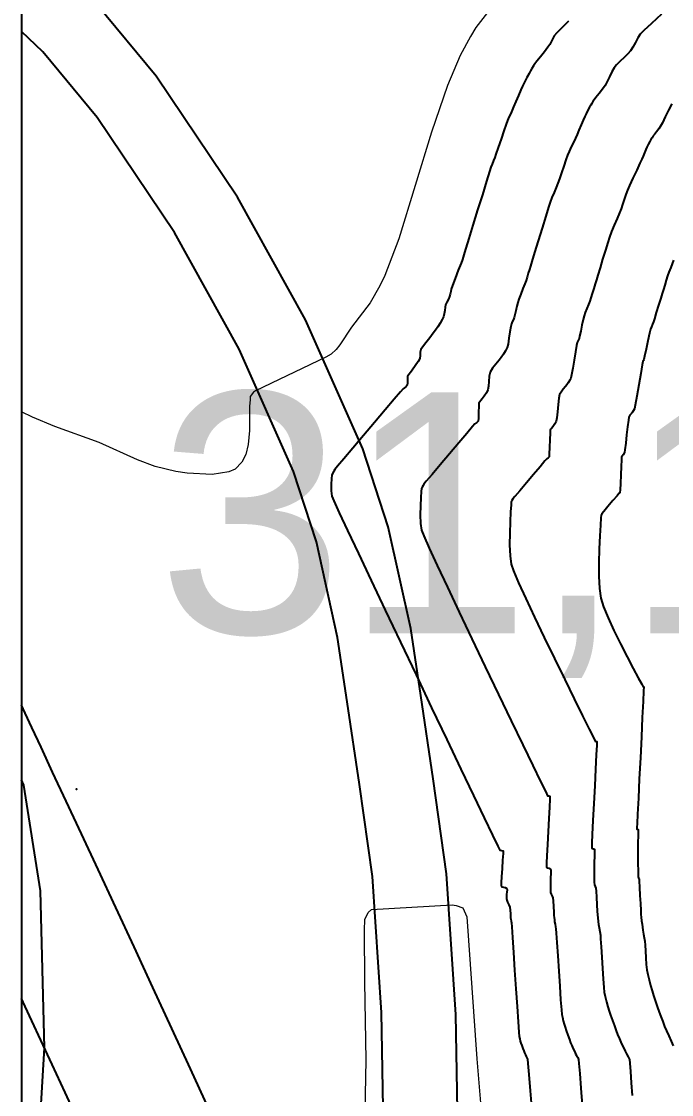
# Model space of a CAD drawing. Extents: x 27 to 849, y 0 to 853.
# Drawn here: x 26.5 to 81.4, y 715.4 to 806 of the extents above; entities that cross this region are included whole.
import ezdxf
from ezdxf.enums import TextEntityAlignment as Align

# ---------------------------------------------------------------- set-up
doc = ezdxf.new("R2010")
doc.units = 0
doc.header["$LTSCALE"] = 2
for name, color, linetype in [('ARQ - PORTAS E ESQUADRIAS 1-50', 2, 'Continuous'), ('Curva 1 m', 5, 'Continuous'), ('Curva Mestra', 1, 'Continuous'), ('REL_Ponto_Cotado_Altimetrico_P', 7, 'Continuous'), ('TRA_Trecho_Rodoviario_L', 7, 'Continuous'), ('TXT - TEXTO 01', 142, 'Continuous')]:
    doc.layers.add(name, color=color, linetype=linetype)
doc.styles.add('ARIAL', font='arial.ttf')

msp = doc.modelspace()

# ---------------------------------------------------------------- linework, layer by layer
at = {"layer": 'ARQ - PORTAS E ESQUADRIAS 1-50', "elevation": 45}
msp.add_lwpolyline([(848.941, 852.522), (26.505, 852.522), (26.505, 7.377), (848.941, 7.377)], close=True, dxfattribs=at)
at = {"layer": 'Curva 1 m', "linetype": 'Continuous', "lineweight": -3}
for points, elevation in [([(72.658, 805.981), (72.143, 805.464), (71.699, 805.012), (71.469, 804.761), (71.343, 804.533), (71.217, 804.258), (71.097, 804.024), (70.932, 803.799), (70.637, 803.417), (70.298, 802.984), (70.005, 802.609), (69.844, 802.399), (69.72, 802.212), (69.583, 801.995), (69.468, 801.802), (69.345, 801.582), (69.154, 801.23), (68.95, 800.843), (68.787, 800.518), (68.644, 800.195), (68.443, 799.719), (68.228, 799.201), (68.042, 798.753), (67.929, 798.485), (67.8, 798.208), (67.65, 797.893), (67.526, 797.614), (67.419, 797.314), (67.223, 796.743), (66.983, 796.037), (66.744, 795.334), (66.552, 794.768), (66.451, 794.478), (66.348, 794.224), (66.227, 793.936), (66.126, 793.682), (66.011, 793.317), (65.753, 792.488), (65.402, 791.351), (65.004, 790.061), (64.608, 788.773), (64.26, 787.643), (64.01, 786.828), (63.903, 786.481), (63.844, 786.288), (63.776, 786.069), (63.714, 785.878), (63.6, 785.574), (63.374, 784.981), (63.11, 784.291), (62.885, 783.697), (62.774, 783.39), (62.728, 783.188), (62.683, 782.956), (62.632, 782.756), (62.536, 782.546), (62.404, 782.288), (62.303, 782.057), (62.263, 781.853), (62.227, 781.577), (62.185, 781.291), (62.127, 781.057), (62.012, 780.816), (61.832, 780.507), (61.634, 780.191), (61.461, 779.928), (61.263, 779.663), (60.957, 779.277), (60.625, 778.858), (60.348, 778.498), (60.208, 778.286), (60.167, 778.052), (60.154, 777.772), (60.116, 777.536), (59.973, 777.282), (59.719, 776.898), (59.466, 776.532), (59.327, 776.334), (59.199, 776.179), (59.092, 776.018), (59.079, 775.804), (59.082, 775.487), (59.059, 775.268), (58.965, 775.162), (58.826, 775.058), (58.707, 774.962), (58.49, 774.711), (57.956, 774.085), (57.197, 773.192), (56.302, 772.137), (55.363, 771.028), (54.468, 769.971), (53.709, 769.073), (53.176, 768.439), (52.96, 768.176), (52.859, 768.022), (52.755, 767.84), (52.687, 767.674), (52.658, 767.402), (52.635, 766.911), (52.638, 766.364), (52.685, 765.924), (52.86, 765.515), (53.322, 764.513), (54.028, 763.004), (54.939, 761.071), (56.014, 758.802), (57.21, 756.281), (58.488, 753.594), (59.806, 750.826), (61.123, 748.063), (62.399, 745.39), (63.592, 742.893), (64.661, 740.658), (65.566, 738.769), (66.265, 737.312), (66.718, 736.372), (66.883, 736.036), (67.023, 736.01), (67.151, 735.983), (67.146, 735.754), (67.113, 735.208), (67.068, 734.501), (67.025, 733.791), (67.002, 733.324), (66.997, 733.086), (67.002, 733), (67.006, 732.983), (67.022, 732.967), (67.07, 732.941), (67.175, 732.914), (67.331, 732.883), (67.462, 732.822), (67.486, 732.684), (67.468, 732.492), (67.452, 732.322), (67.448, 732.161), (67.446, 731.978), (67.461, 731.822), (67.535, 731.649), (67.649, 731.43), (67.73, 731.232), (67.757, 730.977), (67.767, 730.664), (67.771, 730.48), (67.785, 730.345), (67.801, 730.211), (67.826, 730.067), (67.852, 729.912), (67.877, 729.568), (67.937, 728.687), (68.023, 727.423), (68.125, 725.926), (68.232, 724.35), (68.335, 722.848), (68.423, 721.573), (68.487, 720.676), (68.515, 720.31), (68.553, 720.137), (68.605, 719.94), (68.656, 719.769), (68.725, 719.565), (68.816, 719.31), (68.89, 719.115), (68.962, 718.949), (69.046, 718.763), (69.099, 718.647), (69.163, 718.53), (69.22, 718.41), (69.252, 718.053), (69.331, 717.111), (69.445, 715.729), (69.583, 714.054)], 31), ([(80.527, 806.573), (79.663, 805.787), (79.023, 805.195), (78.718, 804.893), (78.516, 804.58), (78.312, 804.192), (78.11, 803.802), (77.912, 803.484), (77.692, 803.237), (77.382, 802.931), (77.041, 802.606), (76.732, 802.298), (76.515, 802.045), (76.322, 801.714), (76.129, 801.305), (75.942, 800.898), (75.77, 800.572), (75.542, 800.252), (75.249, 799.876), (74.98, 799.543), (74.83, 799.353), (74.737, 799.212), (74.635, 799.049), (74.548, 798.905), (74.456, 798.74), (74.313, 798.476), (74.159, 798.185), (74.037, 797.942), (73.909, 797.65), (73.735, 797.232), (73.552, 796.789), (73.394, 796.417), (73.26, 796.127), (73.088, 795.766), (72.903, 795.376), (72.728, 794.999), (72.588, 794.674), (72.447, 794.289), (72.268, 793.765), (72.08, 793.199), (71.909, 792.686), (71.782, 792.323), (71.634, 791.953), (71.455, 791.527), (71.276, 791.1), (71.133, 790.73), (70.997, 790.312), (70.752, 789.527), (70.443, 788.524), (70.115, 787.454), (69.812, 786.465), (69.581, 785.707), (69.465, 785.329), (69.379, 785.05), (69.28, 784.725), (69.178, 784.401), (69.087, 784.123), (68.981, 783.839), (68.82, 783.424), (68.641, 782.965), (68.483, 782.548), (68.382, 782.257), (68.303, 781.94), (68.222, 781.554), (68.15, 781.203), (68.099, 780.99), (68.023, 780.822), (67.926, 780.634), (67.852, 780.465), (67.806, 780.224), (67.734, 779.768), (67.65, 779.231), (67.567, 778.752), (67.5, 778.465), (67.364, 778.186), (67.175, 777.881), (67, 777.619), (66.813, 777.385), (66.531, 777.056), (66.249, 776.701), (66.061, 776.387), (65.984, 776.037), (65.95, 775.6), (65.926, 775.181), (65.877, 774.887), (65.75, 774.643), (65.56, 774.359), (65.381, 774.114), (65.285, 773.986), (65.191, 773.869), (65.109, 773.748), (65.095, 773.498), (65.082, 773.003), (65.066, 772.506), (65.044, 772.248), (64.922, 772.13), (64.779, 772.019), (64.578, 771.785), (64.087, 771.209), (63.404, 770.404), (62.624, 769.485), (61.844, 768.564), (61.16, 767.755), (60.67, 767.172), (60.469, 766.929), (60.394, 766.814), (60.316, 766.677), (60.265, 766.553), (60.241, 766.318), (60.207, 765.795), (60.177, 765.095), (60.166, 764.331), (60.189, 763.613), (60.259, 763.053), (60.451, 762.562), (60.911, 761.533), (61.593, 760.056), (62.454, 758.224), (63.447, 756.129), (64.527, 753.864), (65.65, 751.519), (66.77, 749.188), (67.842, 746.962), (68.822, 744.934), (69.663, 743.195), (70.322, 741.838), (70.752, 740.955), (70.908, 740.637), (71.012, 740.618), (71.11, 740.597), (71.1, 740.336), (71.065, 739.66), (71.013, 738.707), (70.954, 737.614), (70.896, 736.518), (70.849, 735.559), (70.824, 734.981), (70.816, 734.705), (70.817, 734.613), (70.82, 734.597), (70.838, 734.58), (70.904, 734.555), (71.034, 734.528), (71.161, 734.476), (71.177, 734.33), (71.168, 734.052), (71.151, 733.736), (71.141, 733.476), (71.14, 733.225), (71.14, 732.923), (71.145, 732.647), (71.16, 732.476), (71.218, 732.334), (71.301, 732.176), (71.361, 732.034), (71.385, 731.767), (71.41, 731.289), (71.431, 730.807), (71.444, 730.529), (71.46, 730.358), (71.482, 730.163), (71.503, 729.992), (71.535, 729.81), (71.576, 729.588), (71.606, 729.393), (71.631, 729.05), (71.685, 728.242), (71.76, 727.122), (71.844, 725.842), (71.93, 724.557), (72.008, 723.418), (72.069, 722.579), (72.103, 722.192), (72.155, 721.94), (72.229, 721.648), (72.31, 721.358), (72.385, 721.11), (72.48, 720.821), (72.613, 720.445), (72.749, 720.074), (72.853, 719.802), (72.953, 719.567), (73.078, 719.287), (73.195, 719.03), (73.272, 718.866), (73.353, 718.716), (73.448, 718.546), (73.514, 718.392), (73.548, 718.047), (73.618, 717.194), (73.715, 715.977), (73.829, 714.541)], 32), ([(81.379, 799.012), (81.12, 798.494), (80.84, 797.914), (80.595, 797.41), (80.442, 797.119), (80.291, 796.906), (80.095, 796.655), (79.916, 796.433), (79.816, 796.306), (79.72, 796.159), (79.628, 796.008), (79.537, 795.844), (79.402, 795.592), (79.287, 795.366), (79.202, 795.171), (79.086, 794.893), (78.964, 794.597), (78.859, 794.349), (78.703, 794.013), (78.429, 793.431), (78.112, 792.754), (77.827, 792.138), (77.65, 791.735), (77.519, 791.375), (77.378, 790.952), (77.239, 790.529), (77.112, 790.167), (76.974, 789.822), (76.769, 789.334), (76.537, 788.779), (76.314, 788.235), (76.139, 787.777), (75.987, 787.32), (75.781, 786.664), (75.552, 785.916), (75.331, 785.181), (75.145, 784.566), (75.027, 784.177), (74.922, 783.836), (74.796, 783.429), (74.666, 783.011), (74.549, 782.639), (74.46, 782.368), (74.352, 782.08), (74.22, 781.748), (74.09, 781.415), (73.99, 781.124), (73.91, 780.806), (73.807, 780.337), (73.7, 779.837), (73.613, 779.426), (73.566, 779.223), (73.483, 779.048), (73.401, 778.873), (73.355, 778.628), (73.264, 778.088), (73.148, 777.397), (73.03, 776.701), (72.931, 776.145), (72.874, 775.873), (72.782, 775.688), (72.657, 775.484), (72.54, 775.309), (72.415, 775.154), (72.228, 774.936), (72.04, 774.7), (71.914, 774.488), (71.853, 774.176), (71.792, 773.64), (71.734, 773.035), (71.682, 772.515), (71.638, 772.238), (71.511, 772.01), (71.34, 771.765), (71.244, 771.637), (71.182, 771.559), (71.126, 771.479), (71.114, 771.237), (71.092, 770.685), (71.067, 770.028), (71.044, 769.474), (71.028, 769.229), (70.945, 769.151), (70.852, 769.076), (70.685, 768.881), (70.275, 768.399), (69.72, 767.745), (69.115, 767.031), (68.559, 766.374), (68.147, 765.886), (67.978, 765.683), (67.902, 765.56), (67.842, 765.432), (67.821, 765.192), (67.782, 764.597), (67.738, 763.759), (67.707, 762.788), (67.702, 761.794), (67.74, 760.888), (67.834, 760.182), (68.037, 759.608), (68.463, 758.613), (69.068, 757.286), (69.805, 755.718), (70.629, 753.997), (71.492, 752.214), (72.349, 750.458), (73.155, 748.82), (73.862, 747.389), (74.425, 746.255), (74.797, 745.508), (74.933, 745.238), (75.002, 745.225), (75.068, 745.211), (75.054, 744.901), (75.013, 744.075), (74.953, 742.881), (74.882, 741.465), (74.808, 739.974), (74.738, 738.556), (74.68, 737.359), (74.648, 736.658), (74.635, 736.331), (74.632, 736.226), (74.633, 736.211), (74.644, 736.202), (74.687, 736.186), (74.777, 736.164), (74.861, 736.131), (74.865, 735.94), (74.854, 735.519), (74.838, 735.029), (74.83, 734.631), (74.832, 734.239), (74.837, 733.761), (74.846, 733.343), (74.858, 733.131), (74.924, 732.983), (74.992, 732.836), (75.011, 732.591), (75.039, 732.069), (75.071, 731.443), (75.099, 730.888), (75.117, 730.578), (75.141, 730.322), (75.173, 730.029), (75.206, 729.773), (75.253, 729.499), (75.314, 729.168), (75.36, 728.875), (75.384, 728.556), (75.426, 727.895), (75.48, 727.023), (75.54, 726.072), (75.6, 725.176), (75.652, 724.466), (75.692, 724.074), (75.769, 723.695), (75.88, 723.258), (76.002, 722.823), (76.113, 722.451), (76.222, 722.119), (76.373, 721.686), (76.54, 721.221), (76.697, 720.799), (76.816, 720.49), (76.966, 720.137), (77.153, 719.716), (77.329, 719.331), (77.444, 719.084), (77.566, 718.86), (77.708, 718.605), (77.807, 718.374), (77.841, 718.067), (77.895, 717.376), (77.964, 716.427), (78.042, 715.345)], 33), ([(81.539, 785.815), (81.294, 785.211), (81.145, 784.825), (81.037, 784.503), (80.919, 784.126), (80.801, 783.73), (80.688, 783.351), (80.589, 783.025), (80.459, 782.606), (80.275, 782.017), (80.081, 781.397), (79.92, 780.883), (79.833, 780.614), (79.758, 780.416), (79.669, 780.191), (79.598, 779.992), (79.521, 779.666), (79.38, 779.034), (79.221, 778.312), (79.09, 777.715), (79.032, 777.456), (78.991, 777.369), (78.95, 777.282), (78.897, 776.981), (78.77, 776.25), (78.606, 775.301), (78.44, 774.348), (78.308, 773.603), (78.247, 773.282), (78.17, 773.137), (78.08, 772.999), (77.989, 772.889), (77.86, 772.734), (77.767, 772.589), (77.724, 772.33), (77.656, 771.776), (77.576, 771.076), (77.498, 770.378), (77.434, 769.833), (77.399, 769.589), (77.29, 769.408), (77.202, 769.288), (77.143, 769.209), (77.133, 768.985), (77.109, 768.43), (77.079, 767.71), (77.048, 766.99), (77.024, 766.434), (77.013, 766.209), (76.97, 766.171), (76.925, 766.133), (76.773, 765.955), (76.418, 765.536), (75.995, 765.037), (75.64, 764.617), (75.488, 764.436), (75.452, 764.374), (75.42, 764.311), (75.402, 764.078), (75.36, 763.46), (75.309, 762.557), (75.263, 761.471), (75.236, 760.301), (75.242, 759.151), (75.295, 758.12), (75.409, 757.311), (75.636, 756.587), (76.017, 755.652), (76.506, 754.585), (77.052, 753.465), (77.609, 752.371), (78.126, 751.383), (78.556, 750.578), (78.849, 750.037), (78.959, 749.839), (79.026, 749.826), (79.01, 749.489), (78.965, 748.577), (78.9, 747.234), (78.821, 745.603), (78.734, 743.828), (78.648, 742.052), (78.569, 740.421), (78.504, 739.076), (78.467, 738.305), (78.451, 737.951), (78.446, 737.84), (78.446, 737.826), (78.45, 737.823), (78.472, 737.815), (78.519, 737.801), (78.56, 737.785), (78.558, 737.626), (78.548, 737.231), (78.535, 736.717), (78.524, 736.197), (78.519, 735.785), (78.522, 735.375), (78.531, 734.857), (78.541, 734.345), (78.55, 733.95), (78.556, 733.785), (78.589, 733.712), (78.623, 733.638), (78.636, 733.428), (78.663, 732.912), (78.7, 732.233), (78.737, 731.531), (78.77, 730.949), (78.79, 730.628), (78.813, 730.379), (78.843, 730.09), (78.876, 729.802), (78.908, 729.555), (78.952, 729.293), (79.012, 728.969), (79.071, 728.639), (79.114, 728.357), (79.137, 728.04), (79.162, 727.542), (79.192, 726.962), (79.23, 726.4), (79.28, 725.956), (79.358, 725.561), (79.469, 725.105), (79.596, 724.63), (79.725, 724.179), (79.842, 723.791), (79.987, 723.35), (80.189, 722.771), (80.412, 722.152), (80.62, 721.589), (80.779, 721.177), (80.933, 720.812), (81.127, 720.372), (81.328, 719.927), (81.502, 719.547)], 34), ([(42.292, 714.271), (40.763, 717.597), (39.189, 721.011), (37.595, 724.456), (36.01, 727.876), (34.458, 731.215), (32.968, 734.417), (31.566, 737.425), (30.279, 740.185), (29.134, 742.639), (28.157, 744.732), (27.375, 746.407), (26.816, 747.608), (26.505, 748.28)], 31), ([(31.416, 712.984), (30.196, 715.603), (29.095, 717.964), (28.143, 720.003), (27.374, 721.653), (26.817, 722.847), (26.505, 723.522)], 32)]:
    msp.add_lwpolyline(points, dxfattribs=dict(at, elevation=elevation))
at = {"layer": 'Curva Mestra', "lineweight": 0, "elevation": 30}
for points in [[(66.424, 807.477), (64.858, 805.445), (64.388, 804.699), (63.536, 803.094), (62.464, 800.553), (61.12, 796.634), (58.341, 787.633), (57.166, 784.523), (56.754, 783.648), (55.921, 782.238), (54.355, 780.185), (53.369, 778.683), (53.075, 778.287), (52.634, 777.905), (52.194, 777.641), (46.261, 774.81), (46.078, 774.679), (45.816, 774.313), (45.816, 774.052), (45.764, 773.502), (45.738, 772.639), (45.738, 771.462), (45.633, 770.285), (45.45, 769.422), (45.11, 768.795), (44.534, 768.193), (44.011, 767.958), (42.589, 767.748), (40.499, 767.844), (39.526, 767.982), (37.794, 768.409), (36.297, 768.974), (33.068, 770.451), (29.318, 771.794), (27.43, 772.58), (26.505, 773.038)], [(55.437, 709.603), (55.607, 718.334), (55.471, 724.936), (55.45, 729.291), (55.484, 730.196), (55.752, 730.799), (56.054, 731.033), (62.858, 731.435), (63.193, 731.368), (63.763, 731.167), (64.098, 730.43), (64.927, 718.428), (66.234, 702.902)]]:
    msp.add_lwpolyline(points, dxfattribs=at).dxf.unprotected_set("ltscale", 0)
at = {"layer": 'REL_Ponto_Cotado_Altimetrico_P'}
msp.add_point((31.14, 741.196), dxfattribs=at)
at = {"layer": 'TRA_Trecho_Rodoviario_L', "color": 1}
for points in [[(62.388, 536.254), (62.111, 588.035), (62.716, 632.111), (63.988, 675.222), (63.16, 722.176), (62.373, 734.049), (61.242, 742.051), (60.212, 749.082), (59.36, 754.742), (57.462, 763.331), (55.304, 769.91), (50.486, 780.785), (44.747, 791.134), (37.883, 801.351), (32.829, 807.43), (28.723, 811.337), (26.505, 813.691)], [(56.693, 427.15), (55.831, 588.52), (56.437, 632.711), (57.707, 675.719), (56.884, 722.358), (56.124, 733.829), (55.029, 741.572), (54.003, 748.574), (53.187, 754), (51.407, 762.052), (49.455, 768.007), (44.889, 778.313), (39.428, 788.16), (32.907, 797.865), (28.313, 803.392), (26.505, 805.111)], [(26.505, 686.705), (28.446, 719.361), (28.103, 732.614), (26.693, 741.538), (26.505, 741.979)]]:
    msp.add_lwpolyline(points, dxfattribs=at)

# ---------------------------------------------------------------- texts
at = {"layer": 'TXT - TEXTO 01', "style": 'ARIAL'}
msp.add_text('31,151', height=20.32, dxfattribs=at).set_placement((81.356, 748.251), align=Align.BOTTOM_CENTER)

doc.saveas('drawing.dxf')
